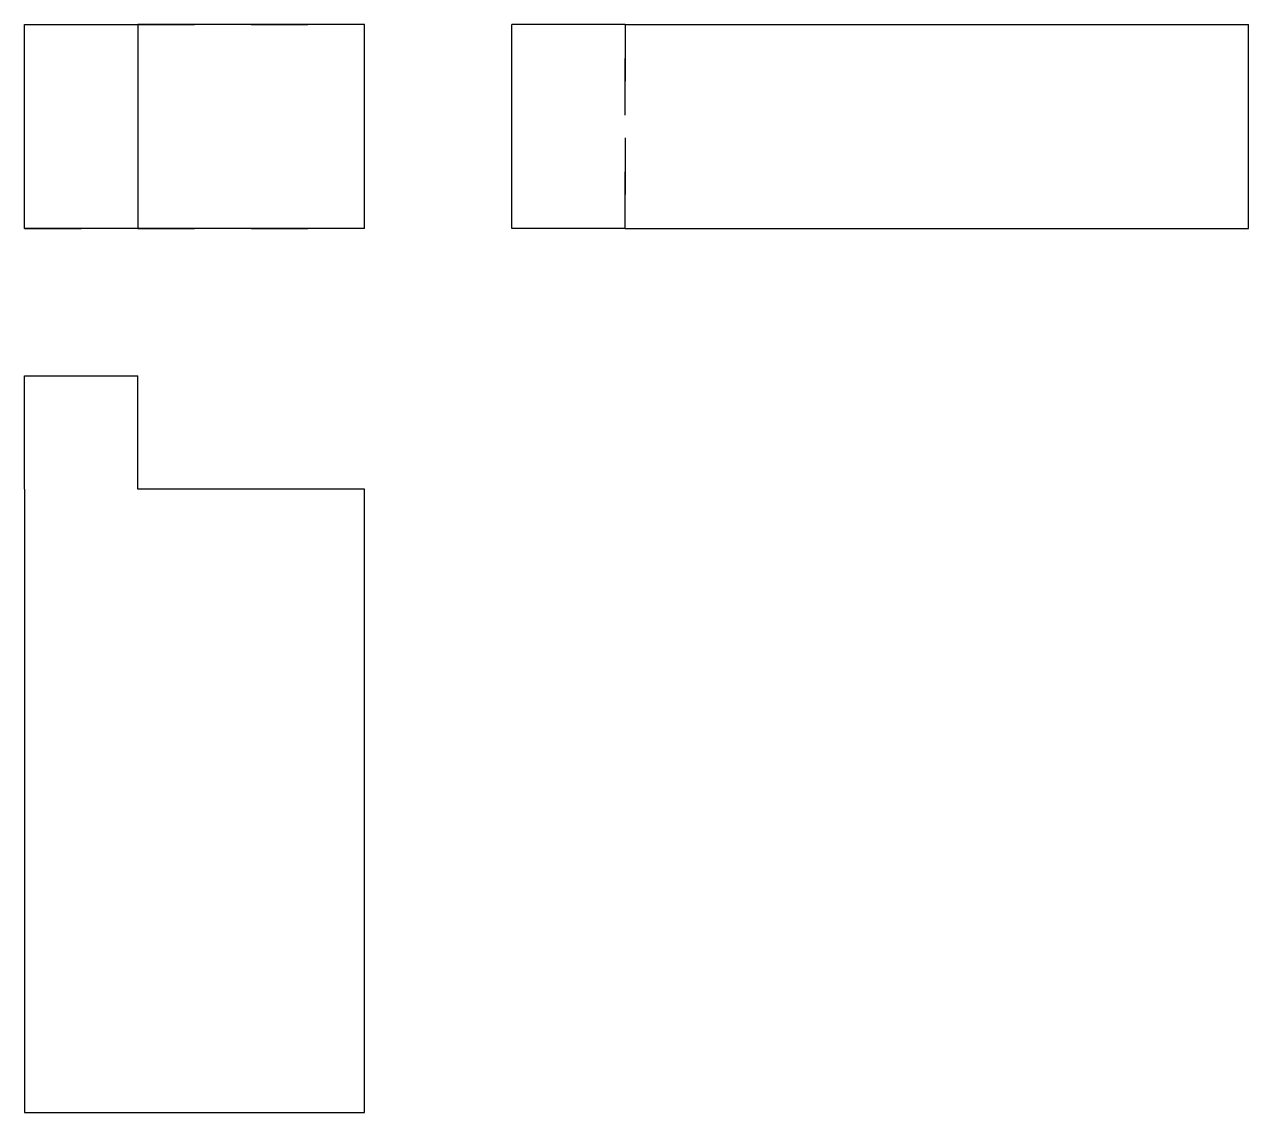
# Model space of a CAD drawing. Extents: x 0 to 2.16, y 0 to 1.92.
import ezdxf

# ---------------------------------------------------------------- set-up
doc = ezdxf.new("R2010")
doc.units = 0
doc.linetypes.add('HIDDEN', pattern=[0.065, 0.043355, -0.021645])
for name, color, linetype in [('FRONT', 7, 'CONTINUOUS'), ('FRONT_HID', 7, 'HIDDEN'), ('LEFT', 7, 'CONTINUOUS'), ('LEFT_HID', 7, 'HIDDEN'), ('TOP', 7, 'CONTINUOUS')]:
    doc.layers.add(name, color=color, linetype=linetype)

msp = doc.modelspace()

# ---------------------------------------------------------------- linework, layer by layer
at = {"layer": 'FRONT'}
for p, q in [((0, 1.56), (0, 1.92)), ((0, 1.92), (0.2, 1.92)), ((0.6, 1.92), (0.2, 1.92)), ((0.2, 1.92), (0.2, 1.56)), ((0.6, 1.56), (0.6, 1.92)), ((0.2, 1.56), (0, 1.56)), ((0.6, 1.56), (0.2, 1.56))]:
    msp.add_line(p, q, dxfattribs=at)
at = {"layer": 'FRONT_HID', "linetype": 'HIDDEN'}
for p, q in [((0, 1.92), (0.6, 1.92)), ((0, 1.56), (0.6, 1.56))]:
    msp.add_line(p, q, dxfattribs=at)
at = {"layer": 'LEFT'}
for p, q in [((0.86, 1.56), (0.86, 1.92)), ((1.06, 1.92), (0.86, 1.92)), ((1.06, 1.92), (2.16, 1.92)), ((2.16, 1.56), (2.16, 1.92)), ((1.06, 1.56), (0.86, 1.56)), ((1.06, 1.56), (2.16, 1.56))]:
    msp.add_line(p, q, dxfattribs=at)
at = {"layer": 'LEFT_HID', "linetype": 'HIDDEN'}
for p, q in [((1.06, 1.56), (1.06, 1.92)), ((1.06, 1.92), (1.06, 1.56))]:
    msp.add_line(p, q, dxfattribs=at)
at = {"layer": 'TOP'}
for p, q in [((0, 1.1), (0, 1.3)), ((0, 1.3), (0.2, 1.3)), ((0.2, 1.1), (0.2, 1.3)), ((0, 1.1), (0, 0)), ((0.6, 1.1), (0.2, 1.1)), ((0.6, 0), (0.6, 1.1)), ((0, 0), (0.6, 0))]:
    msp.add_line(p, q, dxfattribs=at)

doc.saveas('drawing.dxf')
